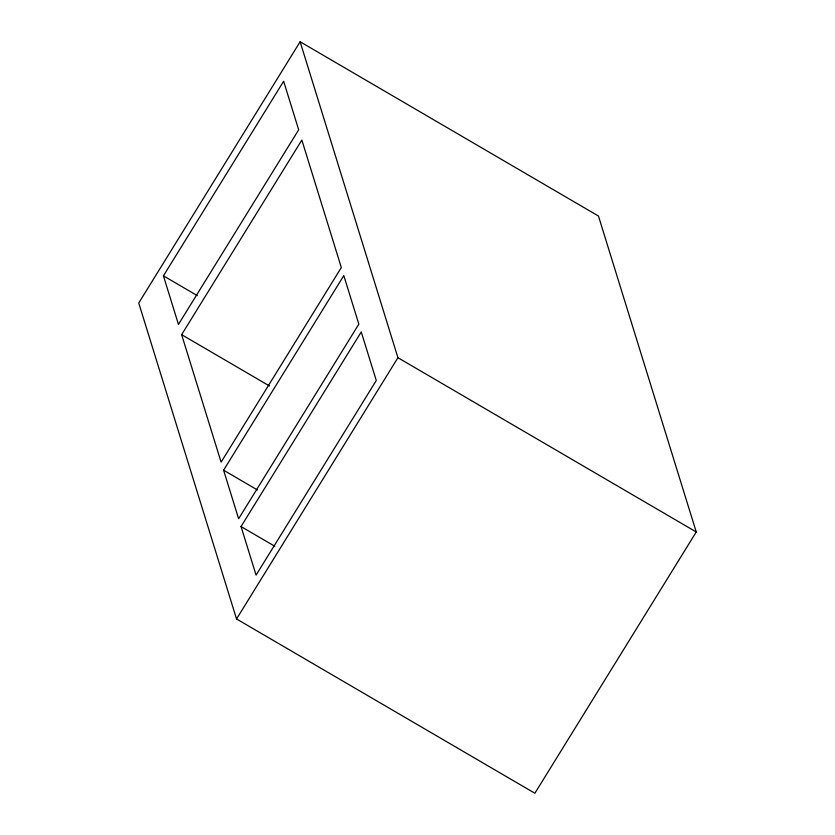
<?xml version="1.0" encoding="UTF-8"?>
<svg xmlns="http://www.w3.org/2000/svg" width="835" height="835" viewBox="0 0 835 835"><rect width="100%" height="100%" fill="white"/><g stroke="black" fill="none" stroke-linecap="round" stroke-linejoin="round"><path stroke-width="1.25" d="M300.13 41.75L138.746 303.011L236.545 618.965L534.87 793.25L696.254 531.989L598.455 216.035L300.13 41.75L397.93 357.704L696.254 531.989M163.43 275.842L283.639 81.235L298.68 129.801L178.46 324.408L163.43 275.842L197.206 295.569M181.633 334.658L301.852 140.05L341.317 267.544L221.108 462.152L181.633 334.658L269.444 385.947M223.592 470.199L343.811 275.592L358.841 324.147L238.633 518.754L223.592 470.199L257.368 489.926M241.044 526.551L361.252 331.944L376.282 380.51L256.074 575.117L241.044 526.551L274.809 546.278M236.545 618.965L397.93 357.704"/></g></svg>
